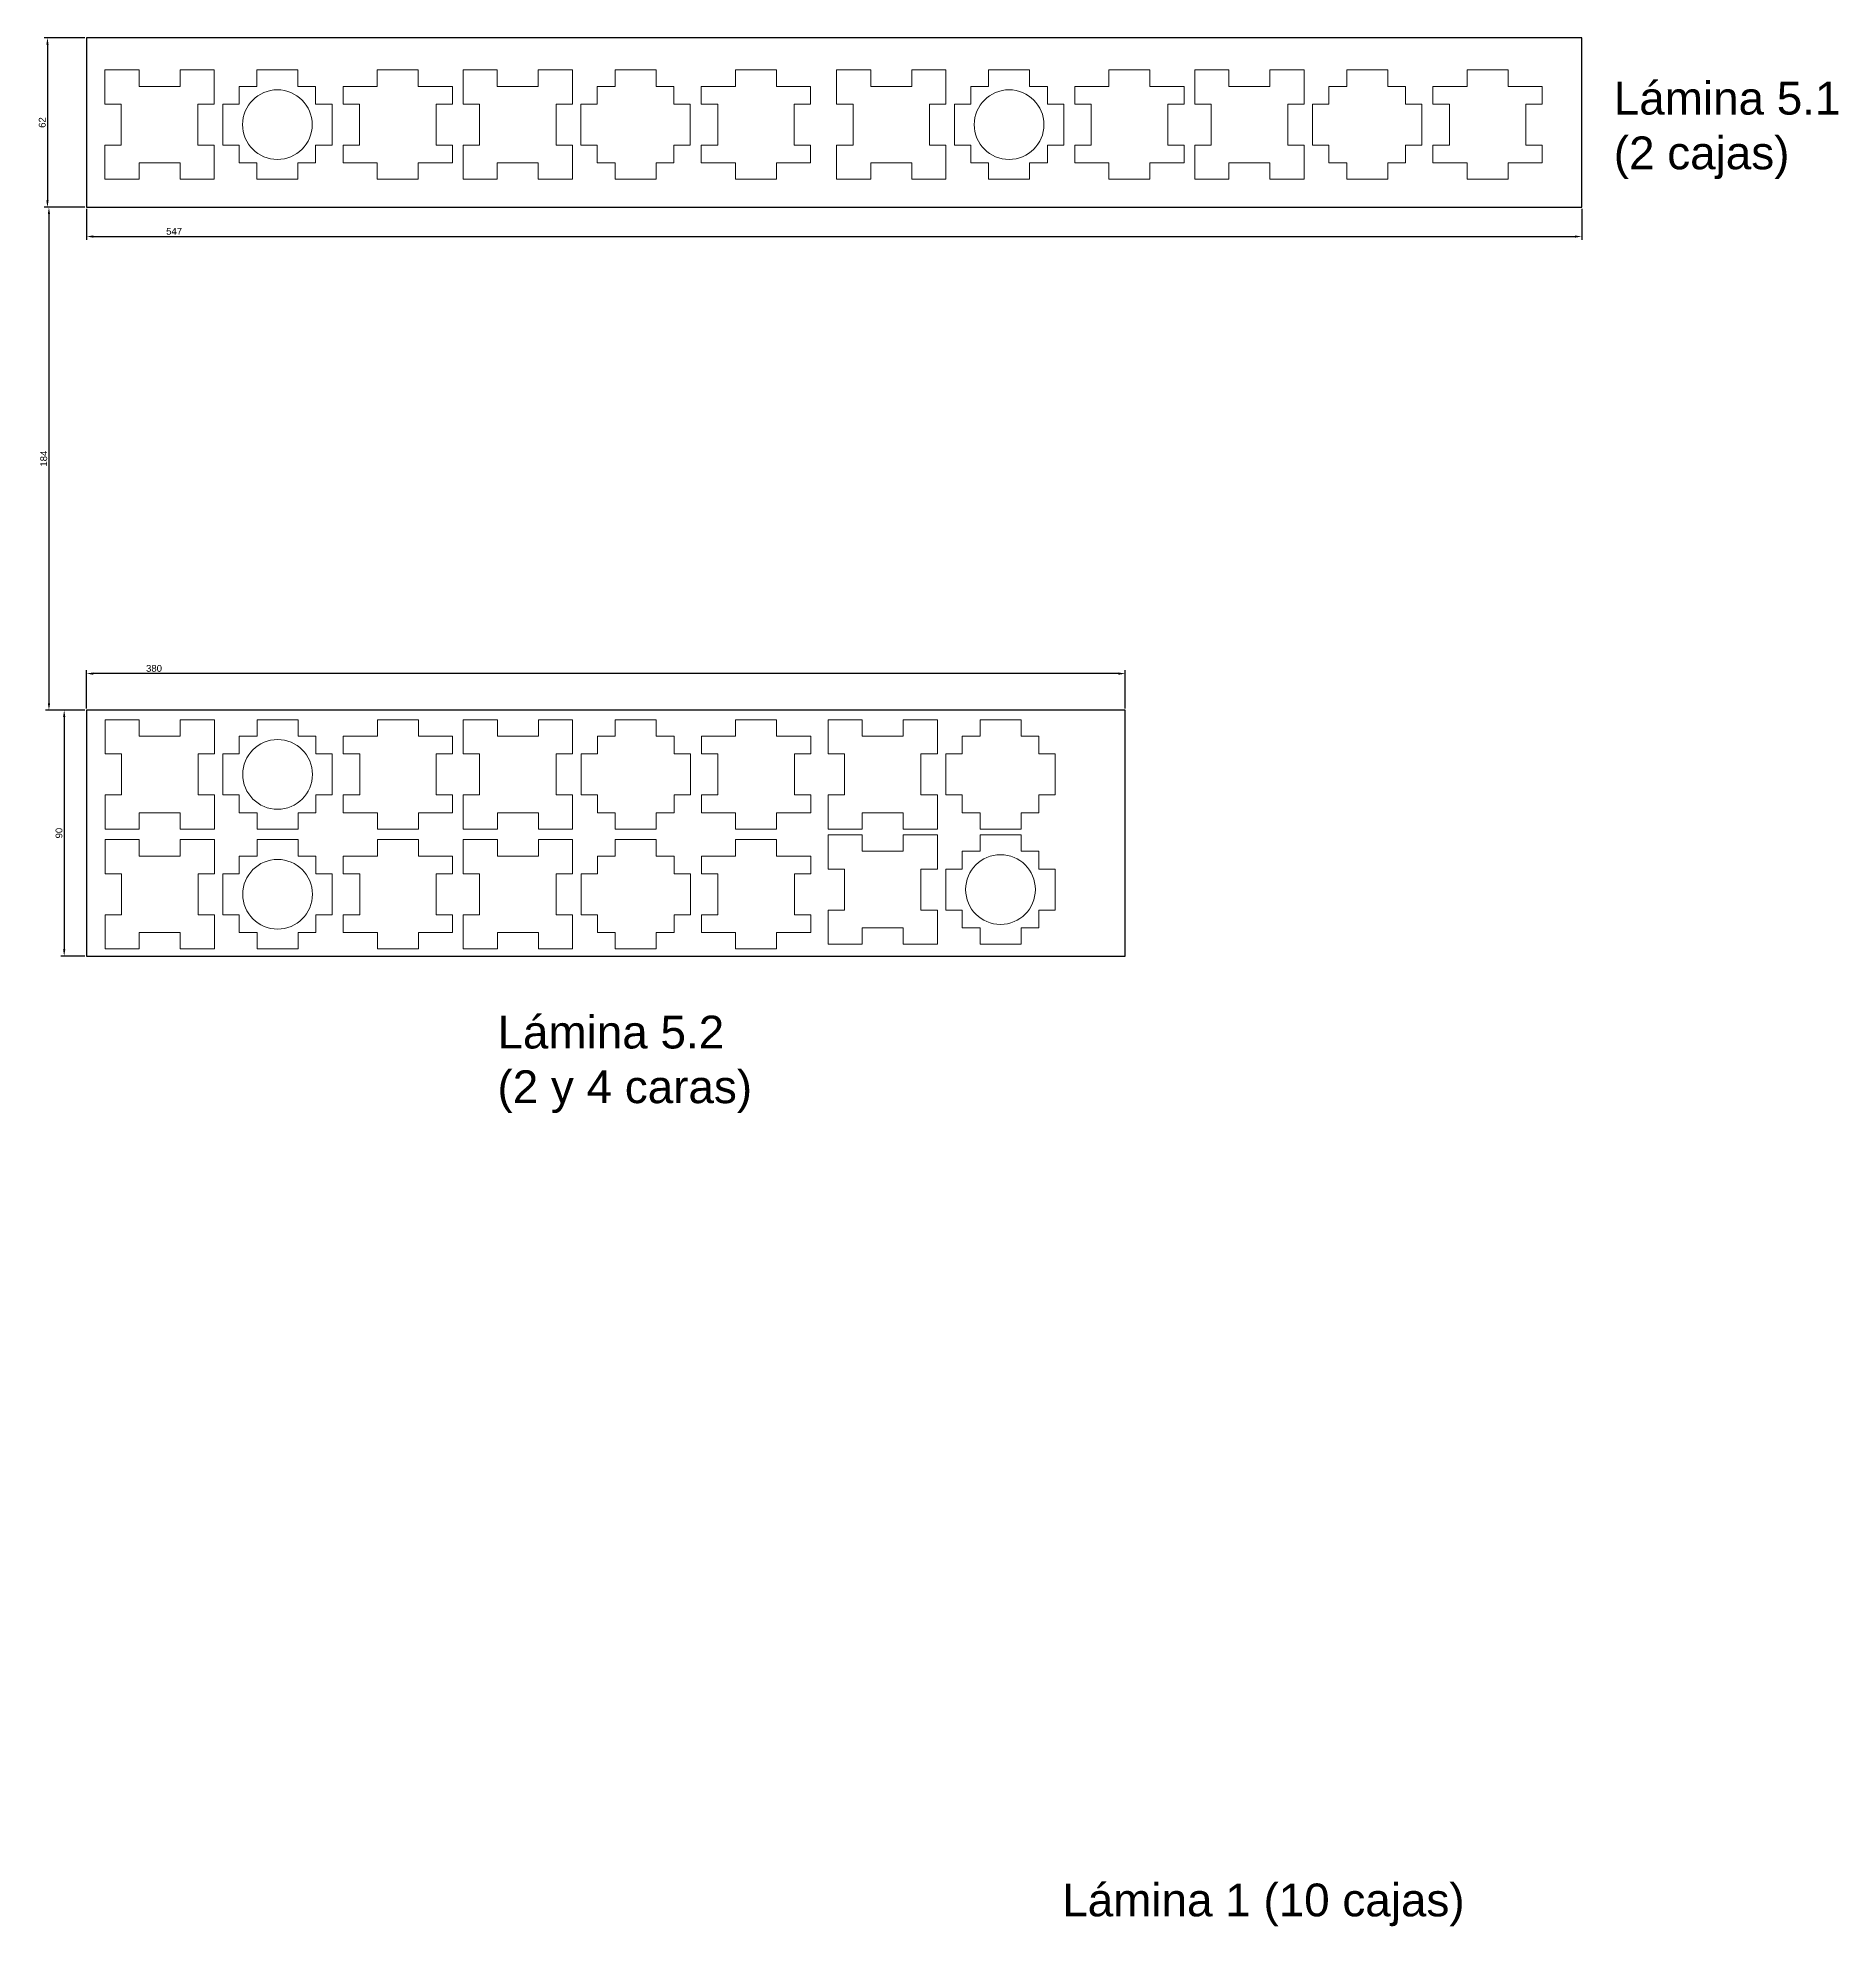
# Model space of a CAD drawing. Header units: millimetres. Extents: x -467 to 1656, y -24 to 1372.
# Drawn here: x 76 to 735, y 681 to 1372 of the extents above; entities that cross this region are included whole.
import ezdxf

# ---------------------------------------------------------------- set-up
doc = ezdxf.new("R2010")
doc.units = ezdxf.units.MM
doc.layers.get('0').update_dxf_attribs({"plot": 0})
doc.layers.add('Borde', color=7, linetype='Continuous', plot=False)
doc.layers.add('Corte', color=1, linetype='Continuous', lineweight=5)
doc.styles.get("Standard").update_dxf_attribs({"font": 'arial.ttf'})
doc.dimstyles.new('ISO-25', dxfattribs={"dimtxt": 2.5, "dimasz": 2.5, "dimexe": 1.25, "dimexo": 0.625, "dimtad": 1, "dimtxsty": 'Standard', "dimcen": 2.5, "dimadec": 0, "dimazin": 0, "dimtfac": 1, "dimtmove": 0, "dimatfit": 3, "dimfxl": 1, "dimarcsym": 0})

# ---------------------------------------------------------------- blocks, each defined once
blk = doc.blocks.new('*D49')
at = {"layer": 'Borde', "color": 0, "lineweight": -2, "transparency": 16777216}
for p, q in [((93.59, 1372.11), (78.68, 1372.11)), ((79.93, 1369.61), (79.93, 1312.61)), ((93.59, 1310.11), (78.68, 1310.11))]:
    blk.add_line(p, q, dxfattribs=at)
at = {"layer": 'Borde', "color": 0, "transparency": 16777216}
for points in [[(79.52, 1369.61), (80.35, 1369.61), (79.93, 1372.11)], [(79.52, 1312.61), (80.35, 1312.61), (79.93, 1310.11)]]:
    blk.add_solid(points, dxfattribs=at)
at = {"layer": 'Defpoints', "color": 0, "transparency": 16777216}
for p in [(94.22, 1372.11), (79.93, 1310.11), (94.22, 1310.11)]:
    blk.add_point(p, dxfattribs=at)
at = {"layer": 'Borde', "color": 0, "transparency": 16777216, "insert": (78.03, 1341.11), "char_height": 2.5, "attachment_point": 5, "rotation": 90}
blk.add_mtext('62', dxfattribs=at)
blk = doc.blocks.new('*D50')
at = {"layer": 'Borde', "color": 0, "lineweight": -2, "transparency": 16777216}
for p, q in [((94.22, 1309.49), (94.22, 1298.13)), ((641.22, 1309.49), (641.22, 1298.13)), ((96.72, 1299.38), (638.72, 1299.38))]:
    blk.add_line(p, q, dxfattribs=at)
at = {"layer": 'Borde', "color": 0, "transparency": 16777216}
for points in [[(96.72, 1299.8), (96.72, 1298.97), (94.22, 1299.38)], [(638.72, 1299.8), (638.72, 1298.97), (641.22, 1299.38)]]:
    blk.add_solid(points, dxfattribs=at)
at = {"layer": 'Defpoints', "color": 0, "transparency": 16777216}
for p in [(94.22, 1310.11), (641.22, 1310.11), (641.22, 1299.38)]:
    blk.add_point(p, dxfattribs=at)
at = {"layer": 'Borde', "color": 0, "transparency": 16777216, "insert": (126.28, 1301.28), "char_height": 2.5, "attachment_point": 5}
blk.add_mtext('547', dxfattribs=at)
blk = doc.blocks.new('*D51')
at = {"layer": 'Borde', "color": 0, "lineweight": -2, "transparency": 16777216}
for p, q in [((94.22, 1126.74), (94.22, 1140.72)), ((474.22, 1126.74), (474.22, 1140.72)), ((471.72, 1139.47), (96.72, 1139.47))]:
    blk.add_line(p, q, dxfattribs=at)
at = {"layer": 'Borde', "color": 0, "transparency": 16777216}
for points in [[(96.72, 1139.89), (96.72, 1139.05), (94.22, 1139.47)], [(471.72, 1139.89), (471.72, 1139.05), (474.22, 1139.47)]]:
    blk.add_solid(points, dxfattribs=at)
at = {"layer": 'Defpoints', "color": 0, "transparency": 16777216}
for p in [(94.22, 1139.47), (94.22, 1126.11), (474.22, 1126.11)]:
    blk.add_point(p, dxfattribs=at)
at = {"layer": 'Borde', "color": 0, "transparency": 16777216, "insert": (118.92, 1141.37), "char_height": 2.5, "attachment_point": 5}
blk.add_mtext('380', dxfattribs=at)
blk = doc.blocks.new('*D52')
at = {"layer": 'Borde', "color": 0, "lineweight": -2, "transparency": 16777216}
for p, q in [((93.59, 1126.11), (84.81, 1126.11)), ((86.06, 1123.61), (86.06, 1038.61)), ((93.59, 1036.11), (84.81, 1036.11))]:
    blk.add_line(p, q, dxfattribs=at)
at = {"layer": 'Borde', "color": 0, "transparency": 16777216}
for points in [[(85.64, 1123.61), (86.47, 1123.61), (86.06, 1126.11)], [(85.64, 1038.61), (86.47, 1038.61), (86.06, 1036.11)]]:
    blk.add_solid(points, dxfattribs=at)
at = {"layer": 'Defpoints', "color": 0, "transparency": 16777216}
for p in [(94.22, 1126.11), (86.06, 1036.11), (94.22, 1036.11)]:
    blk.add_point(p, dxfattribs=at)
at = {"layer": 'Borde', "color": 0, "transparency": 16777216, "insert": (84.16, 1081.11), "char_height": 2.5, "attachment_point": 5, "rotation": 90}
blk.add_mtext('90', dxfattribs=at)
blk = doc.blocks.new('*D66')
at = {"layer": 'Borde', "color": 0, "lineweight": -2, "transparency": 16777216}
for p, q in [((93.59, 1310.11), (79.23, 1310.11)), ((80.48, 1307.61), (80.48, 1128.61)), ((93.59, 1126.11), (79.23, 1126.11))]:
    blk.add_line(p, q, dxfattribs=at)
at = {"layer": 'Borde', "color": 0, "transparency": 16777216}
for points in [[(80.07, 1307.61), (80.9, 1307.61), (80.48, 1310.11)], [(80.07, 1128.61), (80.9, 1128.61), (80.48, 1126.11)]]:
    blk.add_solid(points, dxfattribs=at)
at = {"layer": 'Defpoints', "color": 0, "transparency": 16777216}
for p in [(94.22, 1310.11), (80.48, 1126.11), (94.22, 1126.11)]:
    blk.add_point(p, dxfattribs=at)
at = {"layer": 'Borde', "color": 0, "transparency": 16777216, "insert": (78.58, 1218.11), "char_height": 2.5, "attachment_point": 5, "rotation": 90}
blk.add_mtext('184', dxfattribs=at)

msp = doc.modelspace()

# ---------------------------------------------------------------- linework, layer by layer
at = {"layer": 'Borde'}
for points in [[(94.216, 1372.114), (94.216, 1310.114), (641.216, 1310.114), (641.216, 1372.114)], [(94.216, 1126.114), (94.216, 1036.114), (474.216, 1036.114), (474.216, 1126.114)]]:
    msp.add_lwpolyline(points, close=True, dxfattribs=at)
at = {"layer": 'Corte'}
for p, q in [((100.95, 1360.328), (100.95, 1347.828)), ((100.95, 1360.328), (113.45, 1360.328)), ((113.45, 1360.328), (113.45, 1354.328)), ((128.45, 1354.328), (113.45, 1354.328)), ((128.45, 1360.328), (128.45, 1354.328)), ((128.45, 1360.328), (140.95, 1360.328)), ((140.95, 1360.328), (140.95, 1347.828)), ((150.051, 1347.828), (150.051, 1354.328)), ((150.051, 1354.328), (156.551, 1354.328)), ((156.551, 1354.328), (156.551, 1360.328)), ((156.551, 1360.328), (171.551, 1360.328)), ((171.551, 1354.328), (171.551, 1360.328)), ((178.051, 1354.328), (171.551, 1354.328)), ((178.051, 1347.828), (178.051, 1354.328)), ((188.102, 1354.328), (200.602, 1354.328)), ((188.102, 1354.328), (188.102, 1347.828)), ((200.602, 1360.328), (200.602, 1354.328)), ((200.602, 1360.328), (215.602, 1360.328)), ((215.602, 1360.328), (215.602, 1354.328)), ((228.102, 1354.328), (215.602, 1354.328)), ((228.102, 1354.328), (228.102, 1347.828)), ((231.983, 1360.328), (231.983, 1347.828)), ((231.983, 1360.328), (244.483, 1360.328)), ((244.483, 1360.328), (244.483, 1354.328)), ((259.483, 1354.328), (244.483, 1354.328)), ((259.483, 1360.328), (259.483, 1354.328)), ((259.483, 1360.328), (271.983, 1360.328)), ((271.983, 1360.328), (271.983, 1347.828)), ((281.084, 1347.828), (281.084, 1354.328)), ((281.084, 1354.328), (287.584, 1354.328)), ((287.584, 1354.328), (287.584, 1360.328)), ((287.584, 1360.328), (302.584, 1360.328)), ((302.584, 1354.328), (302.584, 1360.328)), ((309.084, 1354.328), (302.584, 1354.328)), ((309.084, 1347.828), (309.084, 1354.328)), ((319.135, 1354.328), (331.635, 1354.328)), ((319.135, 1354.328), (319.135, 1347.828)), ((331.635, 1360.328), (331.635, 1354.328)), ((331.635, 1360.328), (346.635, 1360.328)), ((346.635, 1360.328), (346.635, 1354.328)), ((359.135, 1354.328), (346.635, 1354.328)), ((359.135, 1354.328), (359.135, 1347.828)), ((368.637, 1360.328), (368.637, 1347.828)), ((368.637, 1360.328), (381.137, 1360.328)), ((381.137, 1360.328), (381.137, 1354.328)), ((396.137, 1354.328), (381.137, 1354.328)), ((396.137, 1360.328), (396.137, 1354.328)), ((396.137, 1360.328), (408.637, 1360.328)), ((408.637, 1360.328), (408.637, 1347.828)), ((417.738, 1347.828), (417.738, 1354.328)), ((417.738, 1354.328), (424.238, 1354.328)), ((424.238, 1354.328), (424.238, 1360.328)), ((424.238, 1360.328), (439.238, 1360.328)), ((439.238, 1354.328), (439.238, 1360.328)), ((445.738, 1354.328), (439.238, 1354.328)), ((445.738, 1347.828), (445.738, 1354.328)), ((455.788, 1354.328), (468.288, 1354.328)), ((455.788, 1354.328), (455.788, 1347.828)), ((468.288, 1360.328), (468.288, 1354.328)), ((468.288, 1360.328), (483.288, 1360.328)), ((483.288, 1360.328), (483.288, 1354.328)), ((495.788, 1354.328), (483.288, 1354.328)), ((495.788, 1354.328), (495.788, 1347.828)), ((499.669, 1360.328), (499.669, 1347.828)), ((499.669, 1360.328), (512.169, 1360.328)), ((512.169, 1360.328), (512.169, 1354.328)), ((527.169, 1354.328), (512.169, 1354.328)), ((527.169, 1360.328), (527.169, 1354.328)), ((527.169, 1360.328), (539.669, 1360.328)), ((539.669, 1360.328), (539.669, 1347.828)), ((548.771, 1347.828), (548.771, 1354.328)), ((548.771, 1354.328), (555.271, 1354.328)), ((555.271, 1354.328), (555.271, 1360.328)), ((555.271, 1360.328), (570.271, 1360.328)), ((570.271, 1354.328), (570.271, 1360.328)), ((576.771, 1354.328), (570.271, 1354.328)), ((576.771, 1347.828), (576.771, 1354.328)), ((586.821, 1354.328), (599.321, 1354.328)), ((586.821, 1354.328), (586.821, 1347.828)), ((599.321, 1360.328), (599.321, 1354.328)), ((599.321, 1360.328), (614.321, 1360.328)), ((614.321, 1360.328), (614.321, 1354.328)), ((626.821, 1354.328), (614.321, 1354.328)), ((626.821, 1354.328), (626.821, 1347.828)), ((100.95, 1347.828), (106.95, 1347.828)), ((106.95, 1332.828), (106.95, 1347.828)), ((140.95, 1347.828), (134.95, 1347.828)), ((134.95, 1347.828), (134.95, 1332.828)), ((144.051, 1347.828), (144.051, 1332.828)), ((144.051, 1347.828), (150.051, 1347.828)), ((184.051, 1347.828), (178.051, 1347.828)), ((184.051, 1347.828), (184.051, 1332.828)), ((188.102, 1347.828), (194.102, 1347.828)), ((194.102, 1347.828), (194.102, 1332.828)), ((228.102, 1347.828), (222.102, 1347.828)), ((222.102, 1347.828), (222.102, 1332.828)), ((231.983, 1347.828), (237.983, 1347.828)), ((237.983, 1332.828), (237.983, 1347.828)), ((271.983, 1347.828), (265.983, 1347.828)), ((265.983, 1347.828), (265.983, 1332.828)), ((275.084, 1347.828), (275.084, 1332.828)), ((275.084, 1347.828), (281.084, 1347.828)), ((315.084, 1347.828), (309.084, 1347.828)), ((315.084, 1347.828), (315.084, 1332.828)), ((319.135, 1347.828), (325.135, 1347.828)), ((325.135, 1347.828), (325.135, 1332.828)), ((359.135, 1347.828), (353.135, 1347.828)), ((353.135, 1347.828), (353.135, 1332.828)), ((368.637, 1347.828), (374.637, 1347.828)), ((374.637, 1332.828), (374.637, 1347.828)), ((408.637, 1347.828), (402.637, 1347.828)), ((402.637, 1347.828), (402.637, 1332.828)), ((411.738, 1347.828), (411.738, 1332.828)), ((411.738, 1347.828), (417.738, 1347.828)), ((451.738, 1347.828), (445.738, 1347.828)), ((451.738, 1347.828), (451.738, 1332.828)), ((455.788, 1347.828), (461.788, 1347.828)), ((461.788, 1347.828), (461.788, 1332.828)), ((495.788, 1347.828), (489.788, 1347.828)), ((489.788, 1347.828), (489.788, 1332.828)), ((499.669, 1347.828), (505.669, 1347.828)), ((505.669, 1332.828), (505.669, 1347.828)), ((539.669, 1347.828), (533.669, 1347.828)), ((533.669, 1347.828), (533.669, 1332.828)), ((542.771, 1347.828), (542.771, 1332.828)), ((542.771, 1347.828), (548.771, 1347.828)), ((582.771, 1347.828), (576.771, 1347.828)), ((582.771, 1347.828), (582.771, 1332.828)), ((586.821, 1347.828), (592.821, 1347.828)), ((592.821, 1347.828), (592.821, 1332.828)), ((626.821, 1347.828), (620.821, 1347.828)), ((620.821, 1347.828), (620.821, 1332.828)), ((100.95, 1332.828), (100.95, 1320.328)), ((100.95, 1332.828), (106.95, 1332.828)), ((140.95, 1332.828), (134.95, 1332.828)), ((140.95, 1332.828), (140.95, 1320.328)), ((144.051, 1332.828), (150.051, 1332.828)), ((150.051, 1332.828), (150.051, 1326.328)), ((184.051, 1332.828), (178.051, 1332.828)), ((178.051, 1332.828), (178.051, 1326.328)), ((188.102, 1332.828), (188.102, 1326.328)), ((188.102, 1332.828), (194.102, 1332.828)), ((228.102, 1332.828), (222.102, 1332.828)), ((228.102, 1332.828), (228.102, 1326.328)), ((231.983, 1332.828), (231.983, 1320.328)), ((231.983, 1332.828), (237.983, 1332.828)), ((271.983, 1332.828), (265.983, 1332.828)), ((271.983, 1332.828), (271.983, 1320.328)), ((275.084, 1332.828), (281.084, 1332.828)), ((281.084, 1332.828), (281.084, 1326.328)), ((315.084, 1332.828), (309.084, 1332.828)), ((309.084, 1332.828), (309.084, 1326.328)), ((319.135, 1332.828), (319.135, 1326.328)), ((319.135, 1332.828), (325.135, 1332.828)), ((359.135, 1332.828), (353.135, 1332.828)), ((359.135, 1332.828), (359.135, 1326.328)), ((368.637, 1332.828), (368.637, 1320.328)), ((368.637, 1332.828), (374.637, 1332.828)), ((408.637, 1332.828), (402.637, 1332.828)), ((408.637, 1332.828), (408.637, 1320.328)), ((411.738, 1332.828), (417.738, 1332.828)), ((417.738, 1332.828), (417.738, 1326.328)), ((451.738, 1332.828), (445.738, 1332.828)), ((445.738, 1332.828), (445.738, 1326.328)), ((455.788, 1332.828), (455.788, 1326.328)), ((455.788, 1332.828), (461.788, 1332.828)), ((495.788, 1332.828), (489.788, 1332.828)), ((495.788, 1332.828), (495.788, 1326.328)), ((499.669, 1332.828), (499.669, 1320.328)), ((499.669, 1332.828), (505.669, 1332.828)), ((539.669, 1332.828), (533.669, 1332.828)), ((539.669, 1332.828), (539.669, 1320.328)), ((542.771, 1332.828), (548.771, 1332.828)), ((548.771, 1332.828), (548.771, 1326.328)), ((582.771, 1332.828), (576.771, 1332.828)), ((576.771, 1332.828), (576.771, 1326.328)), ((586.821, 1332.828), (586.821, 1326.328)), ((586.821, 1332.828), (592.821, 1332.828)), ((626.821, 1332.828), (620.821, 1332.828)), ((626.821, 1332.828), (626.821, 1326.328)), ((100.95, 1320.328), (113.45, 1320.328)), ((113.45, 1326.328), (128.45, 1326.328)), ((113.45, 1320.328), (113.45, 1326.328)), ((128.45, 1320.328), (128.45, 1326.328)), ((128.45, 1320.328), (140.95, 1320.328)), ((150.051, 1326.328), (156.551, 1326.328)), ((156.551, 1326.328), (156.551, 1320.328)), ((156.551, 1320.328), (171.551, 1320.328)), ((178.051, 1326.328), (171.551, 1326.328)), ((171.551, 1326.328), (171.551, 1320.328)), ((188.102, 1326.328), (200.602, 1326.328)), ((200.602, 1320.328), (200.602, 1326.328)), ((200.602, 1320.328), (215.602, 1320.328)), ((228.102, 1326.328), (215.602, 1326.328)), ((215.602, 1320.328), (215.602, 1326.328)), ((231.983, 1320.328), (244.483, 1320.328)), ((244.483, 1326.328), (259.483, 1326.328)), ((244.483, 1320.328), (244.483, 1326.328)), ((259.483, 1320.328), (259.483, 1326.328)), ((259.483, 1320.328), (271.983, 1320.328)), ((281.084, 1326.328), (287.584, 1326.328)), ((287.584, 1326.328), (287.584, 1320.328)), ((287.584, 1320.328), (302.584, 1320.328)), ((309.084, 1326.328), (302.584, 1326.328)), ((302.584, 1326.328), (302.584, 1320.328)), ((319.135, 1326.328), (331.635, 1326.328)), ((331.635, 1320.328), (331.635, 1326.328)), ((331.635, 1320.328), (346.635, 1320.328)), ((359.135, 1326.328), (346.635, 1326.328)), ((346.635, 1320.328), (346.635, 1326.328)), ((368.637, 1320.328), (381.137, 1320.328)), ((381.137, 1326.328), (396.137, 1326.328)), ((381.137, 1320.328), (381.137, 1326.328)), ((396.137, 1320.328), (396.137, 1326.328)), ((396.137, 1320.328), (408.637, 1320.328)), ((417.738, 1326.328), (424.238, 1326.328)), ((424.238, 1326.328), (424.238, 1320.328)), ((424.238, 1320.328), (439.238, 1320.328)), ((445.738, 1326.328), (439.238, 1326.328)), ((439.238, 1326.328), (439.238, 1320.328)), ((455.788, 1326.328), (468.288, 1326.328)), ((468.288, 1320.328), (468.288, 1326.328)), ((468.288, 1320.328), (483.288, 1320.328)), ((495.788, 1326.328), (483.288, 1326.328)), ((483.288, 1320.328), (483.288, 1326.328)), ((499.669, 1320.328), (512.169, 1320.328)), ((512.169, 1326.328), (527.169, 1326.328)), ((512.169, 1320.328), (512.169, 1326.328)), ((527.169, 1320.328), (527.169, 1326.328)), ((527.169, 1320.328), (539.669, 1320.328)), ((548.771, 1326.328), (555.271, 1326.328)), ((555.271, 1326.328), (555.271, 1320.328)), ((555.271, 1320.328), (570.271, 1320.328)), ((576.771, 1326.328), (570.271, 1326.328)), ((570.271, 1326.328), (570.271, 1320.328)), ((586.821, 1326.328), (599.321, 1326.328)), ((599.321, 1320.328), (599.321, 1326.328)), ((599.321, 1320.328), (614.321, 1320.328)), ((626.821, 1326.328), (614.321, 1326.328)), ((614.321, 1320.328), (614.321, 1326.328)), ((101.018, 1122.584), (101.018, 1110.084)), ((101.018, 1122.584), (113.518, 1122.584)), ((113.518, 1122.584), (113.518, 1116.584)), ((128.518, 1122.584), (128.518, 1116.584)), ((128.518, 1122.584), (141.018, 1122.584)), ((141.018, 1122.584), (141.018, 1110.084)), ((156.619, 1116.584), (156.619, 1122.584)), ((156.619, 1122.584), (171.619, 1122.584)), ((171.619, 1116.584), (171.619, 1122.584)), ((200.67, 1122.584), (200.67, 1116.584)), ((200.67, 1122.584), (215.67, 1122.584)), ((215.67, 1122.584), (215.67, 1116.584)), ((232.051, 1122.584), (232.051, 1110.084)), ((232.051, 1122.584), (244.551, 1122.584)), ((244.551, 1122.584), (244.551, 1116.584)), ((259.551, 1122.584), (259.551, 1116.584)), ((259.551, 1122.584), (272.051, 1122.584)), ((272.051, 1122.584), (272.051, 1110.084)), ((287.652, 1116.584), (287.652, 1122.584)), ((287.652, 1122.584), (302.652, 1122.584)), ((302.652, 1116.584), (302.652, 1122.584)), ((331.703, 1122.584), (331.703, 1116.584)), ((331.703, 1122.584), (346.703, 1122.584)), ((346.703, 1122.584), (346.703, 1116.584)), ((365.499, 1122.584), (365.499, 1110.084)), ((365.499, 1122.584), (377.999, 1122.584)), ((377.999, 1122.584), (377.999, 1116.584)), ((392.999, 1122.584), (392.999, 1116.584)), ((392.999, 1122.584), (405.499, 1122.584)), ((405.499, 1122.584), (405.499, 1110.084)), ((421.1, 1116.584), (421.1, 1122.584)), ((421.1, 1122.584), (436.1, 1122.584)), ((436.1, 1116.584), (436.1, 1122.584)), ((128.518, 1116.584), (113.518, 1116.584)), ((150.119, 1110.084), (150.119, 1116.584)), ((150.119, 1116.584), (156.619, 1116.584)), ((178.119, 1116.584), (171.619, 1116.584)), ((178.119, 1110.084), (178.119, 1116.584)), ((188.17, 1116.584), (200.67, 1116.584)), ((188.17, 1116.584), (188.17, 1110.084)), ((228.17, 1116.584), (215.67, 1116.584)), ((228.17, 1116.584), (228.17, 1110.084)), ((259.551, 1116.584), (244.551, 1116.584)), ((281.152, 1110.084), (281.152, 1116.584)), ((281.152, 1116.584), (287.652, 1116.584)), ((309.152, 1116.584), (302.652, 1116.584)), ((309.152, 1110.084), (309.152, 1116.584)), ((319.203, 1116.584), (331.703, 1116.584)), ((319.203, 1116.584), (319.203, 1110.084)), ((359.203, 1116.584), (346.703, 1116.584)), ((359.203, 1116.584), (359.203, 1110.084)), ((392.999, 1116.584), (377.999, 1116.584)), ((414.6, 1110.084), (414.6, 1116.584)), ((414.6, 1116.584), (421.1, 1116.584)), ((442.6, 1116.584), (436.1, 1116.584)), ((442.6, 1110.084), (442.6, 1116.584)), ((101.018, 1110.084), (107.018, 1110.084)), ((107.018, 1095.084), (107.018, 1110.084)), ((141.018, 1110.084), (135.018, 1110.084)), ((135.018, 1110.084), (135.018, 1095.084)), ((144.119, 1110.084), (144.119, 1095.084)), ((144.119, 1110.084), (150.119, 1110.084)), ((184.119, 1110.084), (178.119, 1110.084)), ((184.119, 1110.084), (184.119, 1095.084)), ((188.17, 1110.084), (194.17, 1110.084)), ((194.17, 1110.084), (194.17, 1095.084)), ((228.17, 1110.084), (222.17, 1110.084)), ((222.17, 1110.084), (222.17, 1095.084)), ((232.051, 1110.084), (238.051, 1110.084)), ((238.051, 1095.084), (238.051, 1110.084)), ((272.051, 1110.084), (266.051, 1110.084)), ((266.051, 1110.084), (266.051, 1095.084)), ((275.152, 1110.084), (275.152, 1095.084)), ((275.152, 1110.084), (281.152, 1110.084)), ((315.152, 1110.084), (309.152, 1110.084)), ((315.152, 1110.084), (315.152, 1095.084)), ((319.203, 1110.084), (325.203, 1110.084)), ((325.203, 1110.084), (325.203, 1095.084)), ((359.203, 1110.084), (353.203, 1110.084)), ((353.203, 1110.084), (353.203, 1095.084)), ((365.499, 1110.084), (371.499, 1110.084)), ((371.499, 1095.084), (371.499, 1110.084)), ((405.499, 1110.084), (399.499, 1110.084)), ((399.499, 1110.084), (399.499, 1095.084)), ((408.6, 1110.084), (408.6, 1095.084)), ((408.6, 1110.084), (414.6, 1110.084)), ((448.6, 1110.084), (442.6, 1110.084)), ((448.6, 1110.084), (448.6, 1095.084)), ((101.018, 1095.084), (101.018, 1082.584)), ((101.018, 1095.084), (107.018, 1095.084)), ((141.018, 1095.084), (135.018, 1095.084)), ((141.018, 1095.084), (141.018, 1082.584)), ((144.119, 1095.084), (150.119, 1095.084)), ((150.119, 1095.084), (150.119, 1088.584)), ((184.119, 1095.084), (178.119, 1095.084)), ((178.119, 1095.084), (178.119, 1088.584)), ((188.17, 1095.084), (188.17, 1088.584)), ((188.17, 1095.084), (194.17, 1095.084)), ((228.17, 1095.084), (222.17, 1095.084)), ((228.17, 1095.084), (228.17, 1088.584)), ((232.051, 1095.084), (232.051, 1082.584)), ((232.051, 1095.084), (238.051, 1095.084)), ((272.051, 1095.084), (266.051, 1095.084)), ((272.051, 1095.084), (272.051, 1082.584)), ((275.152, 1095.084), (281.152, 1095.084)), ((281.152, 1095.084), (281.152, 1088.584)), ((315.152, 1095.084), (309.152, 1095.084)), ((309.152, 1095.084), (309.152, 1088.584)), ((319.203, 1095.084), (319.203, 1088.584)), ((319.203, 1095.084), (325.203, 1095.084)), ((359.203, 1095.084), (353.203, 1095.084)), ((359.203, 1095.084), (359.203, 1088.584)), ((365.499, 1095.084), (365.499, 1082.584)), ((365.499, 1095.084), (371.499, 1095.084)), ((405.499, 1095.084), (399.499, 1095.084)), ((405.499, 1095.084), (405.499, 1082.584)), ((408.6, 1095.084), (414.6, 1095.084)), ((414.6, 1095.084), (414.6, 1088.584)), ((448.6, 1095.084), (442.6, 1095.084)), ((442.6, 1095.084), (442.6, 1088.584)), ((113.518, 1088.584), (128.518, 1088.584)), ((113.518, 1082.584), (113.518, 1088.584)), ((128.518, 1082.584), (128.518, 1088.584)), ((150.119, 1088.584), (156.619, 1088.584)), ((156.619, 1088.584), (156.619, 1082.584)), ((178.119, 1088.584), (171.619, 1088.584)), ((171.619, 1088.584), (171.619, 1082.584)), ((188.17, 1088.584), (200.67, 1088.584)), ((200.67, 1082.584), (200.67, 1088.584)), ((228.17, 1088.584), (215.67, 1088.584)), ((215.67, 1082.584), (215.67, 1088.584)), ((244.551, 1088.584), (259.551, 1088.584)), ((244.551, 1082.584), (244.551, 1088.584)), ((259.551, 1082.584), (259.551, 1088.584)), ((281.152, 1088.584), (287.652, 1088.584)), ((287.652, 1088.584), (287.652, 1082.584)), ((309.152, 1088.584), (302.652, 1088.584)), ((302.652, 1088.584), (302.652, 1082.584)), ((319.203, 1088.584), (331.703, 1088.584)), ((331.703, 1082.584), (331.703, 1088.584)), ((359.203, 1088.584), (346.703, 1088.584)), ((346.703, 1082.584), (346.703, 1088.584)), ((377.999, 1088.584), (392.999, 1088.584)), ((377.999, 1082.584), (377.999, 1088.584)), ((392.999, 1082.584), (392.999, 1088.584)), ((414.6, 1088.584), (421.1, 1088.584)), ((421.1, 1088.584), (421.1, 1082.584)), ((442.6, 1088.584), (436.1, 1088.584)), ((436.1, 1088.584), (436.1, 1082.584)), ((101.018, 1082.584), (113.518, 1082.584)), ((101.018, 1078.722), (101.018, 1066.222)), ((101.018, 1078.722), (113.518, 1078.722)), ((113.518, 1078.722), (113.518, 1072.722)), ((128.518, 1082.584), (141.018, 1082.584)), ((128.518, 1078.722), (128.518, 1072.722)), ((128.518, 1078.722), (141.018, 1078.722)), ((141.018, 1078.722), (141.018, 1066.222)), ((156.619, 1082.584), (171.619, 1082.584)), ((156.619, 1072.722), (156.619, 1078.722)), ((156.619, 1078.722), (171.619, 1078.722)), ((171.619, 1072.722), (171.619, 1078.722)), ((200.67, 1082.584), (215.67, 1082.584)), ((200.67, 1078.722), (200.67, 1072.722)), ((200.67, 1078.722), (215.67, 1078.722)), ((215.67, 1078.722), (215.67, 1072.722)), ((232.051, 1082.584), (244.551, 1082.584)), ((232.051, 1078.722), (232.051, 1066.222)), ((232.051, 1078.722), (244.551, 1078.722)), ((244.551, 1078.722), (244.551, 1072.722)), ((259.551, 1082.584), (272.051, 1082.584)), ((259.551, 1078.722), (259.551, 1072.722)), ((259.551, 1078.722), (272.051, 1078.722)), ((272.051, 1078.722), (272.051, 1066.222)), ((287.652, 1082.584), (302.652, 1082.584)), ((287.652, 1072.722), (287.652, 1078.722)), ((287.652, 1078.722), (302.652, 1078.722)), ((302.652, 1072.722), (302.652, 1078.722)), ((331.703, 1082.584), (346.703, 1082.584)), ((331.703, 1078.722), (331.703, 1072.722)), ((331.703, 1078.722), (346.703, 1078.722)), ((346.703, 1078.722), (346.703, 1072.722)), ((365.499, 1082.584), (377.999, 1082.584)), ((365.499, 1080.464), (365.499, 1067.964)), ((365.499, 1080.464), (377.999, 1080.464)), ((377.999, 1080.464), (377.999, 1074.464)), ((392.999, 1082.584), (405.499, 1082.584)), ((392.999, 1080.464), (392.999, 1074.464)), ((392.999, 1080.464), (405.499, 1080.464)), ((405.499, 1080.464), (405.499, 1067.964)), ((421.1, 1082.584), (436.1, 1082.584)), ((421.1, 1074.464), (421.1, 1080.464)), ((421.1, 1080.464), (436.1, 1080.464)), ((436.1, 1074.464), (436.1, 1080.464)), ((128.518, 1072.722), (113.518, 1072.722)), ((150.119, 1066.222), (150.119, 1072.722)), ((150.119, 1072.722), (156.619, 1072.722)), ((178.119, 1072.722), (171.619, 1072.722)), ((178.119, 1066.222), (178.119, 1072.722)), ((188.17, 1072.722), (200.67, 1072.722)), ((188.17, 1072.722), (188.17, 1066.222)), ((228.17, 1072.722), (215.67, 1072.722)), ((228.17, 1072.722), (228.17, 1066.222)), ((259.551, 1072.722), (244.551, 1072.722)), ((281.152, 1066.222), (281.152, 1072.722)), ((281.152, 1072.722), (287.652, 1072.722)), ((309.152, 1072.722), (302.652, 1072.722)), ((309.152, 1066.222), (309.152, 1072.722)), ((319.203, 1072.722), (331.703, 1072.722)), ((319.203, 1072.722), (319.203, 1066.222)), ((359.203, 1072.722), (346.703, 1072.722)), ((359.203, 1072.722), (359.203, 1066.222)), ((392.999, 1074.464), (377.999, 1074.464)), ((414.6, 1067.964), (414.6, 1074.464)), ((414.6, 1074.464), (421.1, 1074.464)), ((442.6, 1074.464), (436.1, 1074.464)), ((442.6, 1067.964), (442.6, 1074.464)), ((101.018, 1066.222), (107.018, 1066.222)), ((107.018, 1051.222), (107.018, 1066.222)), ((141.018, 1066.222), (135.018, 1066.222)), ((135.018, 1066.222), (135.018, 1051.222)), ((144.119, 1066.222), (144.119, 1051.222)), ((144.119, 1066.222), (150.119, 1066.222)), ((184.119, 1066.222), (178.119, 1066.222)), ((184.119, 1066.222), (184.119, 1051.222)), ((188.17, 1066.222), (194.17, 1066.222)), ((194.17, 1066.222), (194.17, 1051.222)), ((228.17, 1066.222), (222.17, 1066.222)), ((222.17, 1066.222), (222.17, 1051.222)), ((232.051, 1066.222), (238.051, 1066.222)), ((238.051, 1051.222), (238.051, 1066.222)), ((272.051, 1066.222), (266.051, 1066.222)), ((266.051, 1066.222), (266.051, 1051.222)), ((275.152, 1066.222), (275.152, 1051.222)), ((275.152, 1066.222), (281.152, 1066.222)), ((315.152, 1066.222), (309.152, 1066.222)), ((315.152, 1066.222), (315.152, 1051.222)), ((319.203, 1066.222), (325.203, 1066.222)), ((325.203, 1066.222), (325.203, 1051.222)), ((359.203, 1066.222), (353.203, 1066.222)), ((353.203, 1066.222), (353.203, 1051.222)), ((365.499, 1067.964), (371.499, 1067.964)), ((371.499, 1052.964), (371.499, 1067.964)), ((405.499, 1067.964), (399.499, 1067.964)), ((399.499, 1067.964), (399.499, 1052.964)), ((408.6, 1067.964), (408.6, 1052.964)), ((408.6, 1067.964), (414.6, 1067.964)), ((448.6, 1067.964), (442.6, 1067.964)), ((448.6, 1067.964), (448.6, 1052.964)), ((101.018, 1051.222), (101.018, 1038.722)), ((101.018, 1051.222), (107.018, 1051.222)), ((141.018, 1051.222), (135.018, 1051.222)), ((141.018, 1051.222), (141.018, 1038.722)), ((144.119, 1051.222), (150.119, 1051.222)), ((150.119, 1051.222), (150.119, 1044.722)), ((184.119, 1051.222), (178.119, 1051.222)), ((178.119, 1051.222), (178.119, 1044.722)), ((188.17, 1051.222), (188.17, 1044.722)), ((188.17, 1051.222), (194.17, 1051.222)), ((228.17, 1051.222), (222.17, 1051.222)), ((228.17, 1051.222), (228.17, 1044.722)), ((232.051, 1051.222), (232.051, 1038.722)), ((232.051, 1051.222), (238.051, 1051.222)), ((272.051, 1051.222), (266.051, 1051.222)), ((272.051, 1051.222), (272.051, 1038.722)), ((275.152, 1051.222), (281.152, 1051.222)), ((281.152, 1051.222), (281.152, 1044.722)), ((315.152, 1051.222), (309.152, 1051.222)), ((309.152, 1051.222), (309.152, 1044.722)), ((319.203, 1051.222), (319.203, 1044.722)), ((319.203, 1051.222), (325.203, 1051.222)), ((359.203, 1051.222), (353.203, 1051.222)), ((359.203, 1051.222), (359.203, 1044.722)), ((365.499, 1052.964), (365.499, 1040.464)), ((365.499, 1052.964), (371.499, 1052.964)), ((405.499, 1052.964), (399.499, 1052.964)), ((405.499, 1052.964), (405.499, 1040.464)), ((408.6, 1052.964), (414.6, 1052.964)), ((414.6, 1052.964), (414.6, 1046.464)), ((448.6, 1052.964), (442.6, 1052.964)), ((442.6, 1052.964), (442.6, 1046.464)), ((113.518, 1044.722), (128.518, 1044.722)), ((113.518, 1038.722), (113.518, 1044.722)), ((128.518, 1038.722), (128.518, 1044.722)), ((150.119, 1044.722), (156.619, 1044.722)), ((156.619, 1044.722), (156.619, 1038.722)), ((178.119, 1044.722), (171.619, 1044.722)), ((171.619, 1044.722), (171.619, 1038.722)), ((188.17, 1044.722), (200.67, 1044.722)), ((200.67, 1038.722), (200.67, 1044.722)), ((228.17, 1044.722), (215.67, 1044.722)), ((215.67, 1038.722), (215.67, 1044.722)), ((244.551, 1044.722), (259.551, 1044.722)), ((244.551, 1038.722), (244.551, 1044.722)), ((259.551, 1038.722), (259.551, 1044.722)), ((281.152, 1044.722), (287.652, 1044.722)), ((287.652, 1044.722), (287.652, 1038.722)), ((309.152, 1044.722), (302.652, 1044.722)), ((302.652, 1044.722), (302.652, 1038.722)), ((319.203, 1044.722), (331.703, 1044.722)), ((331.703, 1038.722), (331.703, 1044.722)), ((359.203, 1044.722), (346.703, 1044.722)), ((346.703, 1038.722), (346.703, 1044.722)), ((377.999, 1046.464), (392.999, 1046.464)), ((377.999, 1040.464), (377.999, 1046.464)), ((392.999, 1040.464), (392.999, 1046.464)), ((414.6, 1046.464), (421.1, 1046.464)), ((421.1, 1046.464), (421.1, 1040.464)), ((442.6, 1046.464), (436.1, 1046.464)), ((436.1, 1046.464), (436.1, 1040.464)), ((101.018, 1038.722), (113.518, 1038.722)), ((128.518, 1038.722), (141.018, 1038.722)), ((156.619, 1038.722), (171.619, 1038.722)), ((200.67, 1038.722), (215.67, 1038.722)), ((232.051, 1038.722), (244.551, 1038.722)), ((259.551, 1038.722), (272.051, 1038.722)), ((287.652, 1038.722), (302.652, 1038.722)), ((331.703, 1038.722), (346.703, 1038.722)), ((365.499, 1040.464), (377.999, 1040.464)), ((392.999, 1040.464), (405.499, 1040.464)), ((421.1, 1040.464), (436.1, 1040.464))]:
    msp.add_line(p, q, dxfattribs=at)
for centre in [(164.051, 1340.328), (431.738, 1340.328), (164.119, 1102.584), (164.119, 1058.722), (428.6, 1060.464)]:
    msp.add_circle(centre, 12.75, dxfattribs=at)

# ---------------------------------------------------------------- texts
at = {"char_height": 12, "attachment_point": 1}
for s, width, insert in [('Lámina 5.1 (2 cajas)', 93.8233, (652.959, 1356.003)), ('Lámina 5.2 (2 y 4 caras)', 93.8233, (244.572, 1014.312)), ('Lámina 1 (10 cajas)', 150.41291, (451.186, 696.771))]:
    msp.add_mtext_dynamic_manual_height_columns(s, width=width, gutter_width=12.5, heights=[0], dxfattribs=dict(at, insert=insert))

# ---------------------------------------------------------------- dimensions: what is measured, and where the dimension line sits
at = {"layer": 'Borde'}
for base, p1, p2, picture, middle in [((79.934, 1310.114), (94.216, 1372.114), (94.216, 1310.114), '*D49', (78.033, 1341.114)), ((80.482, 1126.114), (94.216, 1310.114), (94.216, 1126.114), '*D66', (78.58, 1218.114)), ((86.057, 1036.114), (94.216, 1126.114), (94.216, 1036.114), '*D52', (84.155, 1081.114))]:
    dim = msp.add_linear_dim(base=base, p1=p1, p2=p2, angle=270, dimstyle='ISO-25', dxfattribs=at)
    dim.commit()
    dim.dimension.update_dxf_attribs({"geometry": picture, "text_midpoint": middle})
for base, p1, p2, picture, middle in [((641.216, 1299.385), (94.216, 1310.114), (641.216, 1310.114), '*D50', (126.28, 1299.385)), ((94.216, 1139.469), (474.216, 1126.114), (94.216, 1126.114), '*D51', (118.921, 1139.469))]:
    dim = msp.add_linear_dim(base=base, p1=p1, p2=p2, dimstyle='ISO-25', dxfattribs=at)
    dim.commit()
    dim.dimension.update_dxf_attribs({"geometry": picture, "text_midpoint": middle, "dimtype": 160})

doc.saveas('drawing.dxf')
